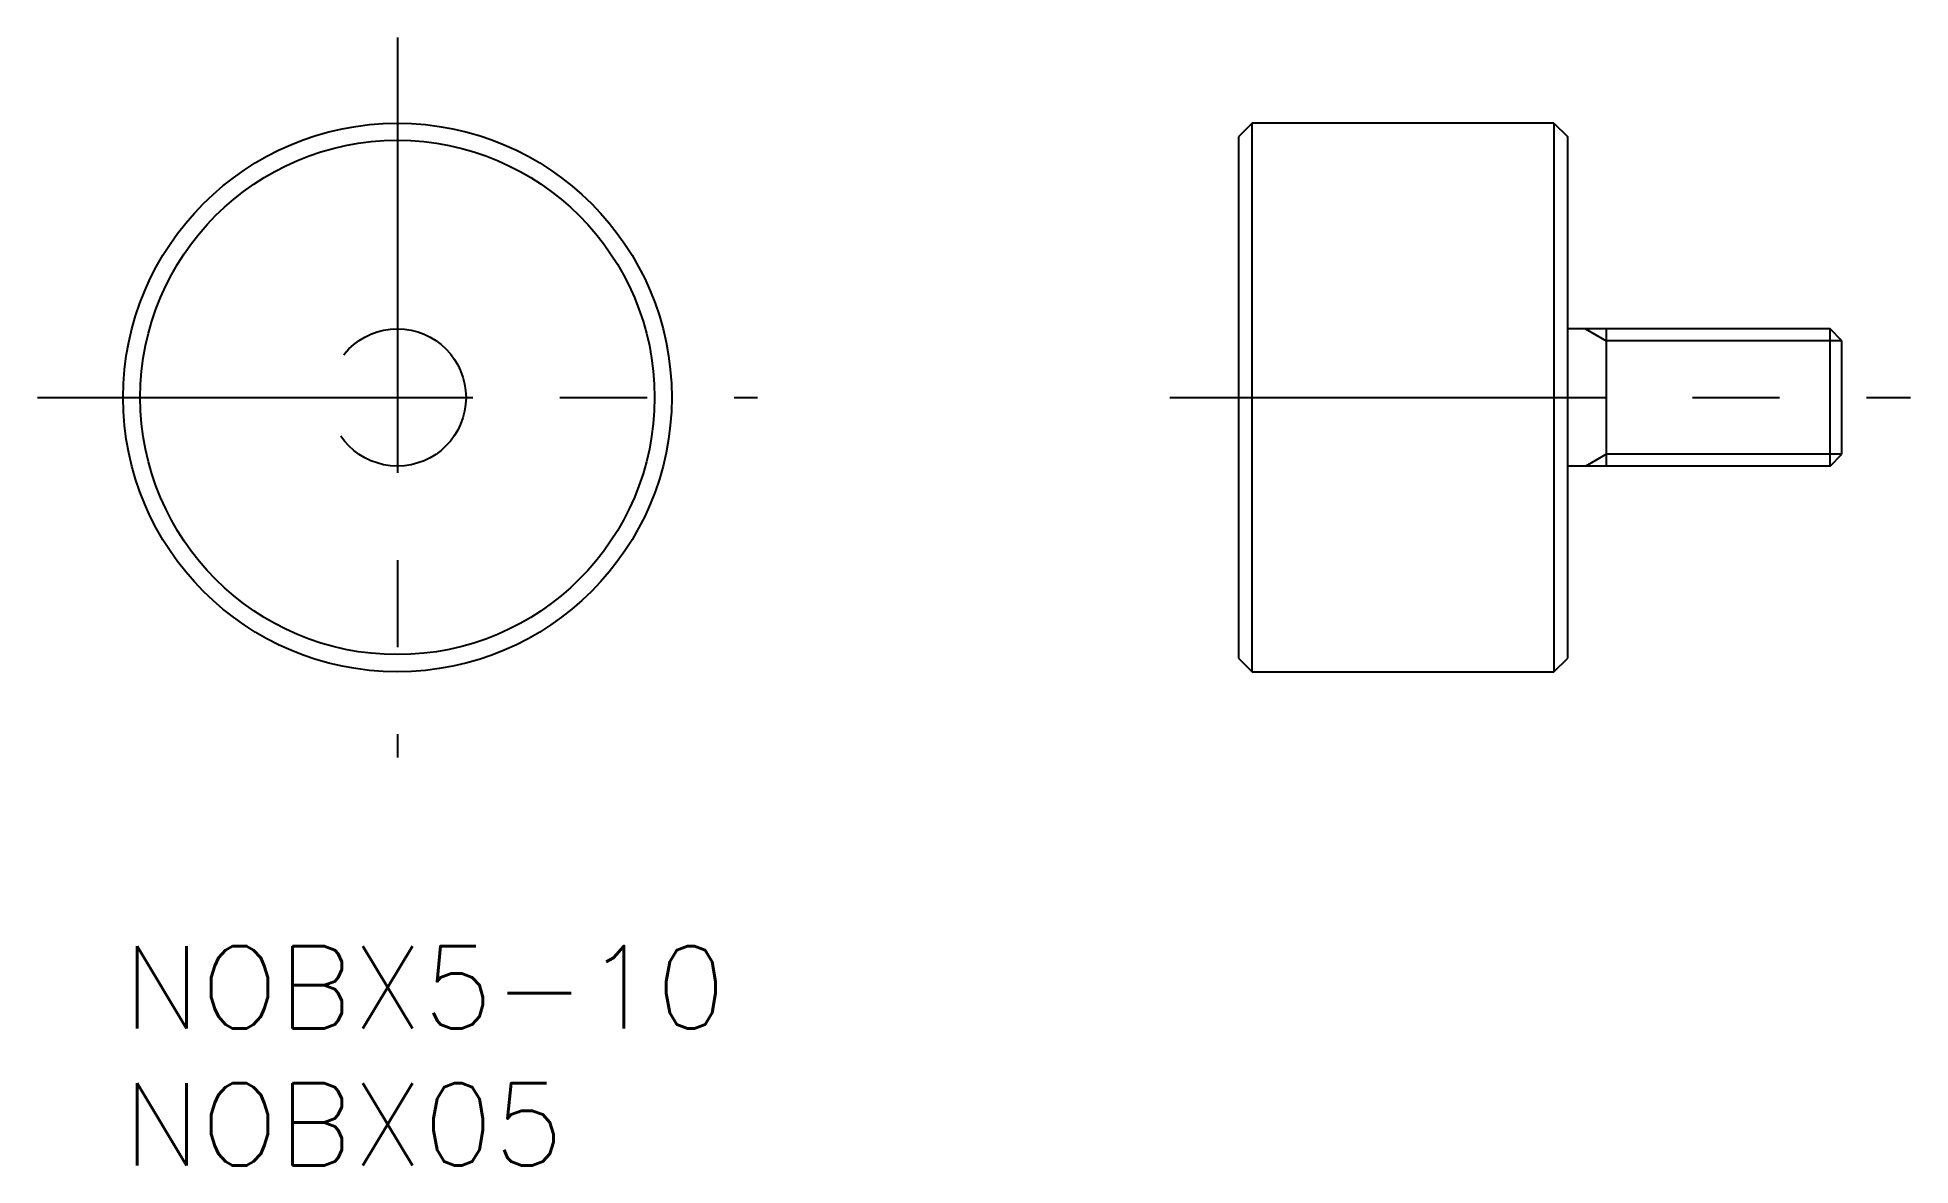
# Model space of a CAD drawing. Extents: x -3.1 to 65.2, y -8 to 33.1.
import ezdxf

# ---------------------------------------------------------------- set-up
doc = ezdxf.new("R2010")
doc.units = 0
doc.header["$LTSCALE"] = 0.5
doc.linetypes.add('CENTER', pattern=[50.8, 31.75, -6.35, 6.35, -6.35])
doc.linetypes.add('DASHED', pattern=[19.05, 12.7, -6.35])
for name, color, linetype in [('MSM_CENTER', 1, 'CENTER'), ('MSM_CONTINUOUS', 7, 'CONTINUOUS'), ('MSM_DASHED', 4, 'DASHED'), ('MSM_NARROW', 5, 'CONTINUOUS'), ('MSM_PART_NUMBER', 7, 'CONTINUOUS')]:
    doc.layers.add(name, color=color, linetype=linetype)
doc.styles.get("Standard").update_dxf_attribs({"font": 'txt.shx', "height": 3, "bigfont": 'bigfont.shx'})

# ---------------------------------------------------------------- blocks, each defined once
blk = doc.blocks.new('*U8')
at = {"layer": 'MSM_PART_NUMBER'}
blk.add_text('NOBX5-10', height=3, dxfattribs=at).set_placement((0, -3))
blk = doc.blocks.new('*U9')
at = {"layer": 'MSM_PART_NUMBER'}
blk.add_text('NOBX05', height=3, dxfattribs=at).set_placement((0, -8))

msp = doc.modelspace()

# ---------------------------------------------------------------- linework, layer by layer
at = {"layer": 'MSM_CENTER', "color": 1, "linetype": 'CENTER'}
for p, q in [((10, 33.125), (10, 6.875)), ((-3.125, 20), (23.125, 20)), ((38.167, 20), (65.167, 20))]:
    msp.add_line(p, q, dxfattribs=at)
at = {"layer": 'MSM_CONTINUOUS', "color": 7, "linetype": 'CONTINUOUS'}
for p, q in [((41.167, 30), (40.667, 29.5)), ((40.667, 29.5), (40.667, 10.5)), ((41.167, 10), (41.167, 30)), ((52.167, 30), (41.167, 30)), ((52.167, 30), (52.667, 29.5)), ((52.167, 30), (52.167, 10)), ((52.667, 10.5), (52.667, 29.5)), ((40.667, 10.5), (41.167, 10)), ((52.167, 10), (52.667, 10.5)), ((41.167, 10), (52.167, 10))]:
    msp.add_line(p, q, dxfattribs=at)
at = {"layer": 'MSM_CONTINUOUS'}
for p, q in [((62.234, 22.5), (52.667, 22.5)), ((54.067, 22.5), (54.067, 17.5)), ((62.234, 17.5), (62.234, 22.5)), ((62.667, 22.067), (62.234, 22.5)), ((62.667, 17.933), (62.667, 22.067)), ((62.667, 17.933), (62.667, 22.067)), ((62.234, 17.5), (62.667, 17.933)), ((62.234, 17.5), (52.667, 17.5))]:
    msp.add_line(p, q, dxfattribs=at)
at = {"layer": 'MSM_CONTINUOUS', "color": 7, "linetype": 'CONTINUOUS'}
for radius in [10, 9.375]:
    msp.add_circle((10, 20), radius, dxfattribs=at)
at = {"layer": 'MSM_DASHED'}
msp.add_circle((10, 20), 2.5, dxfattribs=at)
at = {"layer": 'MSM_NARROW'}
for p, q in [((53.317, 22.5), (54.067, 22.067)), ((62.667, 22.067), (54.067, 22.067)), ((53.317, 17.5), (54.067, 17.933)), ((62.667, 17.933), (54.067, 17.933))]:
    msp.add_line(p, q, dxfattribs=at)

# ---------------------------------------------------------------- block references
at = {"layer": 'MSM_CONTINUOUS'}
for name in ['*U8', '*U9']:
    msp.add_blockref(name, (0, 0), dxfattribs=at)

doc.saveas('drawing.dxf')
